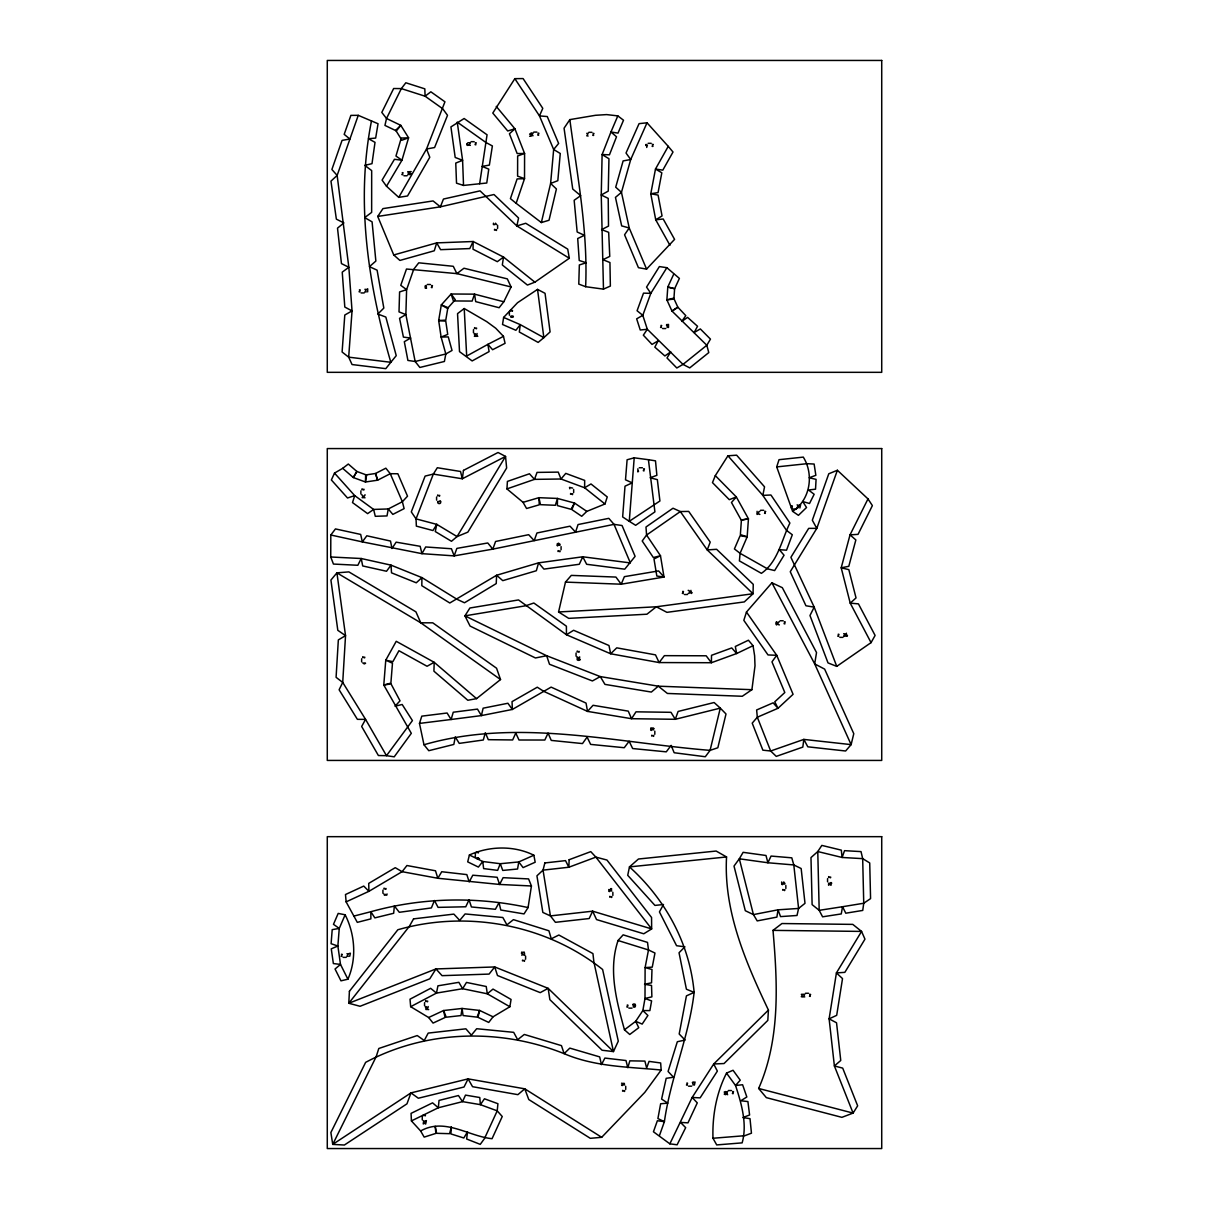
<?xml version="1.0" encoding="UTF-8"?>
<svg xmlns="http://www.w3.org/2000/svg" width="1209" height="1209" viewBox="0 0 1209 1209"><rect width="100%" height="100%" fill="white"/><g stroke="black" fill="none" stroke-linecap="round" stroke-linejoin="round"><path stroke-width="1.5" d="M330.737 556.986L330.813 535.013L335.452 528.922L360.675 534.423L362.337 541.889L421.971 553.662L454.176 555.883L492.834 549.128L614.021 524.358L622.046 525.522L635.118 556.367L624.736 569.182L586.652 564.286L582.768 556.79L538.579 562.85L496.612 575.257L449.793 602.989L421.805 585.685L421.941 577.615L391.021 565.147L361.219 558.513L330.737 556.986L333.442 564.059L357.834 565.283L361.219 558.513L362.7 565.948L386.532 571.252L391.021 565.147L391.52 572.824L416.259 582.798L421.941 577.615L456.942 599.256L464.498 602.777L496.234 583.584L496.612 575.257L502.778 580.652L536.343 570.739L538.579 562.85L543.929 569.107L579.292 564.271L582.768 556.79L630.373 562.926L614.021 524.358L608.807 518.344L578.038 524.555L575.56 532.126L570.028 526.187L536.932 532.988L534.197 540.619L528.665 534.68L495.569 541.481L492.834 549.128L487.771 542.977L456.851 548.387L454.176 555.883L451.441 548.75L425.674 546.967L421.971 553.662L420.158 546.302L396.144 542.161L391.973 548.478L390.507 541.058L366.811 535.783L362.337 541.889L330.813 535.013M712.978 1138.258C712.252 1115.907 716.317 1093.132 726.533 1073.108L733.047 1070.267L740.24 1080.181L735.525 1085.486C741.465 1103.394 747.464 1124.446 742.13 1142.868L716.71 1144.923L712.978 1138.258L744.744 1135.704L751.454 1133.196L750.018 1118.673L742.931 1117.539L749.595 1114.985L747.903 1101.565L740.815 1100.764L746.83 1096.971L742.598 1084.745L735.525 1085.486L726.533 1073.108M585.64 286.699C588.058 230.602 577.131 174.973 569.847 119.615L595.508 115.293L606.616 114.598L617.814 115.883L623.512 120.22L618.011 133.111L610.953 131.993L602.112 154.556L601.251 194.997L603.472 289.132L585.64 286.699L578.779 284.1L579.338 264.952L586.335 262.761L579.232 260.494L577.706 238.521L584.431 235.302L577.161 231.992L574.154 200.286L580.683 195.662L572.734 189.042L564.059 128.199L569.847 119.615M383.963 893.95L384.492 895.325L385.686 894.297M426.414 1120.577L425.885 1121.952L425.039 1120.924M466.916 144.098C470.921 145.669 464.271 146.44 467.943 142.707M522.832 952.964L524.026 951.936L524.555 953.312M768.425 1010.074L767.821 1020.396L724.04 1063.542L713.703 1063.996L692.153 1097.47L669.846 1143.835L653.449 1131.775L657.364 1120.743L664.391 1121.68C670.587 1077.657 689.054 1036.672 694.132 992.393C689.734 943.64 665.554 899.511 629.466 866.898L638.473 859.01L716.136 851.045L726.549 856.954C723.511 911.118 745.696 962.183 768.425 1010.074L713.703 1063.996L717.375 1071.098L700.132 1097.863L692.153 1097.47L697.276 1102.88L687.981 1122.844L680.531 1122.42L685.669 1127.649L677.116 1144.787L669.846 1143.835M506.934 488.904L507.417 481.409L529.466 473.777L534.484 479.368L561.006 479.006L584.627 487.771L604.968 503.987L607.25 496.944L590.989 483.963L584.627 487.771L584.672 480.396L565.767 473.384L561.006 479.006L558.256 472.114L537.038 472.402L534.484 479.368L506.934 488.904L523.044 502.324L526.58 508.505L539.274 504.803L538.912 497.685L557.485 498.44L574.517 503.05L586.818 511.377L604.968 503.987M634.211 457.818L629.269 521.306L635.647 525.311L654.915 511.86L648.417 459.707L634.211 457.818L627.108 459.768L625.506 479.807L632.201 482.875L625.008 486.184L622.65 516.938L629.269 521.306L659.918 500.994L657.348 479.625L650.155 477.782L656.88 475.318L655.49 460.841L648.417 459.707M385.686 894.751L386.729 895.249L387.076 893.95M425.024 1121.378L423.739 1121.922L423.301 1120.577M751.907 689.689L755.005 665.842L754.628 655.762L753.041 645.697L748.416 640.226L735.314 646.483L736.659 653.525L711.376 662.728L659.117 662.562L610.666 653.782L566.447 634.74L518.525 599.936L469.893 608.006L464.936 615.849L470.074 626.066L535.436 657.968L546.649 655.731L600.284 676.587L658.301 686.183L751.907 689.689L742.281 696.263L667.398 693.452L658.301 686.183L651.364 692.062L604.953 684.385L600.284 676.587L592.41 680.954L549.506 664.27L546.649 655.731L464.936 615.849L525.749 605.769L533.834 603.019L566.401 626.202L566.447 634.74L573.61 630.282L608.973 645.515L610.666 653.782L616.741 647.843L655.505 654.87L659.117 662.562L664.376 655.656L706.177 655.792L711.376 662.728L711.527 655.308L731.747 647.933L736.659 653.525L753.041 645.697M479.641 183.753L487.061 134.804L464.135 118.512L450.927 126.915L455.188 157.457L462.594 160.313L463.531 185.43L486.759 183.012L488.768 169.139L482.149 166.404L489.373 165.089L492.38 145.957L485.912 142.481L457.259 122.139L462.594 160.313L455.763 163.079L456.518 183.179L463.531 185.43M503.624 317.423L502.536 324.496L515.88 330.284L520.293 324.647L543.854 337.643L550.095 331.931L545.047 293.319L537.537 289.389L517.528 302.718L503.624 317.423L520.293 324.647L519.311 332.007L538.141 342.419L543.854 337.643L537.537 289.389M528.076 907.566L531.431 885.985L528.575 878.913L503.11 877.674L499.589 884.444L437.824 878.263L402.098 871.689L395.252 867.684L368.715 883.386L368.926 891.32L346.122 901.869L357.305 922.361L370.876 918.87L370.846 911.722C421.971 897.471 476.24 896.368 528.076 907.566L524.026 913.913L500.798 910.014L499.045 902.685L495.388 909.289L471.404 906.962L469.077 899.768L465.752 906.78L438.066 907.37L434.454 900.509L431.386 907.929L399.318 912.296L394.361 905.964L393.666 913.279L374.835 917.873L370.846 911.722L353.874 916.09M509.866 1006.749L511.059 999.45L493 989.083L487.303 993.798L462.624 988.72L436.464 993.088L410.667 1006.689L410.017 999.193L430.646 988.312L436.464 993.088L437.93 985.819L458.861 982.328L462.624 988.72L466.478 982.433L486.23 986.499L487.303 993.798L509.866 1006.749L493.045 1016.814L488.723 1022.436L477.993 1017.343L479.625 1010.437L462.08 1008.457L443.612 1010.528L428.636 1017.51L410.667 1006.689M371.511 120.809C355.522 201.117 368.095 284.508 390.839 362.292L385.792 368.654L352.046 364.544L348.676 357.154L342.102 352.015L344.792 315.02L352.046 310.909L348.842 267.265L337.145 175.411L358.257 115.339L378.039 123.741L375.667 138.068L368.533 138.733L375.017 142.36L371.994 163.668L364.755 165.361L371.677 170.59L371.647 212.391L364.71 217.62L372.085 221.852L375.863 261.068L369.44 266.645L377.102 270.166L383.827 308.099L377.843 314.038L385.837 317.06L396.235 355.658L390.839 362.292L348.676 357.154L352.046 310.909L344.807 307.056L342.238 272.146L348.842 267.265L341.452 263.607L337.507 228.138L343.9 222.924L336.359 219.146L330.964 181.138L337.145 175.411L331.886 169.487L342.071 140.38L349.885 139.035L344.187 134.35L350.882 115.384L358.257 115.339M618.056 940.511C608.127 969.981 616.514 1000.946 624.464 1029.796L629.753 1034.481L638.745 1027.695L635.692 1021.318L642.84 1010.573L645.001 998.483L645.107 967.593L648.492 949.957L647.51 942.4L623.149 934.844L618.056 940.511L648.492 949.957L654.961 953.04L652.255 967.14L645.107 967.593L651.983 969.482L651.545 982.811L644.563 984.247L651.53 985.456L651.878 996.851L645.001 998.483L651.606 1000.916L649.883 1010.588L642.84 1010.573L647.903 1015.484L642.175 1024.083L635.692 1021.318L624.464 1029.796M349.703 956.319L350.398 953.206L349.008 953.553M799.89 507.992L800.585 504.878L799.194 505.226M694.389 1085.138L695.084 1082.01L693.694 1082.357M558.573 611.966L565.48 582.103L571.313 575.393L615.925 577.071L621.23 584.204L664.013 577.041L660.477 555.732L646.573 535.043L645.984 527.003L673.005 508.218L680.335 511.558L688.707 511.407L710.227 542.116L707.235 549.929L753.041 593.74L744.306 601.916L666.93 612.343L656.321 606.782L558.573 611.966L568.714 618.358L646.921 614.217L656.321 606.782L753.041 593.74L753.252 584.34L716.605 549.294L707.235 549.929L680.335 511.558L646.573 535.043L642.206 540.982L653.344 557.53L660.477 555.732L653.993 558.996L656.835 576.043L664.013 577.041L658.588 570.92L624.373 576.663L621.23 584.204L565.48 582.103M541.345 222.562L550.609 183.466L553.662 149.493L539.471 115.898L514.838 78.661L492.788 113.057L507.72 130.98L514.913 128.789L524.585 153.483L524.525 178.675L516.152 203.308L541.345 222.562L549.022 220.25L556.427 188.967L550.609 183.466L557.817 180.685L560.266 153.498L553.662 149.493L558.634 143.433L547.269 116.548L539.471 115.898L542.781 108.342L523.089 78.57L514.838 78.661M469.409 854.99L467.702 861.866L478.386 867.08L482.754 861.503L500.254 863.71L518.767 861.941L533.864 855.231L535.179 862.229L523.089 867.609L518.767 861.941L517.573 869.014L502.763 870.435L500.254 863.71L497.64 870.359L483.63 868.591L482.754 861.503L469.409 854.99C489.449 845.922 514.112 845.393 533.864 855.231M646.709 147.468L647.404 145.035L645.666 145.035M690.959 590.355L690.263 592.773L691.986 592.773M846.436 633.199L845.741 635.632L847.479 635.632M364.906 289.299L366.282 289.48L364.906 291.898L366.282 291.898M470.361 145.352L468.986 145.14L470.377 142.707L468.986 142.707M533.078 135.725L531.688 135.499L533.078 133.126L531.688 133.126M588.133 136.012L586.758 135.831L588.148 133.353L586.758 133.353M346.923 953.735L348.313 953.901L346.923 956.319L348.313 956.319M843.655 633.712L845.046 633.894L843.655 636.312L845.046 636.312M802.685 996.911L801.31 996.745L802.685 994.312L801.31 994.312M804.771 996.911L803.38 996.745L804.771 994.312L803.38 994.312M419.478 723.42L421.79 716.151L447.088 713.008L451.108 719.491L481.378 715.592L512.344 709.456L551.123 687.12L586.048 703.094L587.529 711.391L631.536 718.705L675.287 719.295L720.292 708.126L726.005 713.975L717.829 747.767L710.076 750.366C615.562 742.749 517.497 717.647 423.981 744.744L419.478 723.42L451.108 719.491L453.254 712.222L477.479 709.109L481.378 715.592L483.132 708.187L507.901 703.26L512.344 709.456L512.057 701.628L537.28 687.211L543.884 691.427L587.529 711.391L593.06 705.285L628.272 711.134L631.536 718.705L635.994 711.829L670.995 712.313L675.287 719.295L678.113 711.451L714.111 702.52L720.292 708.126L710.076 750.366L705.3 756.743L674.154 752.739L671.146 745.364L666.265 751.847L632.655 748.537L629.133 741.238L624.252 747.721L590.627 744.396L587.106 737.097L582.496 743.58L551.259 740.407L548.07 733.107L544.821 740.029L518.993 739.999L515.775 733.062L512.661 739.953L488.3 739.681L485.338 732.714L483.298 739.999L459.254 743.384L455.279 736.946L453.828 744.442L428.787 750.698L423.981 744.744M776.707 466.901L779.019 459.692L803.29 457.108C814.141 474.457 810.332 499.785 792.605 511.331L798.439 515.336L806.539 507.508L802.746 501.539L809.516 503.503L814.156 494.285L808.549 490.023L815.531 489.177L816.075 479.368L809.214 477.767L815.848 475.303L814.125 464.044L807.068 463.682L776.707 466.901L792.605 511.331M746.467 612.056L743.822 620.353L768.017 654.946L776.722 655.293L793.074 694.298L777.976 708.293L757.318 717.224L752.21 723.148L762.879 750.169L770.662 751.001L803.834 739.409L851.121 744.623L853.781 733.697L824.644 669.121L814.685 663.907L771.916 582.798L746.467 612.056L776.722 655.293L771.962 661.867L784.807 692.515L774.773 701.809L777.976 708.293L773.156 702.822L756.638 709.97L757.318 717.224L770.662 751.001L776.269 756.381L802.806 747.102L803.834 739.409L807.808 746.814L845.62 751.001L851.121 744.623L814.685 663.907L816.528 652.558L782.329 587.68L771.916 582.798M758.648 1088.463C780.455 1038.788 777.538 983.174 773.004 930.371L781.936 923.54L852.783 924.386L861.564 931.414L864.964 939.151L844.849 972.353L836.416 972.913L829.117 1018.839L834.391 1065.96L853.086 1113.096L841.887 1117.343L766.34 1097.636L758.648 1088.463L853.086 1113.096L857.649 1105.827L842.703 1068.121L834.391 1065.96L840.754 1060.474L836.537 1022.784L829.117 1018.839L836.688 1015.333L842.522 978.595L836.416 972.913L861.564 931.414L773.004 930.371M837.384 470.271L816.8 528.363L790.248 571.721L805.935 605.769L814.186 607.13L836.749 666.371L871.054 642.629L875.104 635.45L858.435 603.865L850.229 603.155L841.207 567.807L850.033 534.862L867.986 498.909L837.384 470.271L828.785 473.762L812.327 520.233L816.8 528.363L808.685 528.363L790.898 557.319L814.186 607.13L809.97 615.517L828.014 662.91L836.749 666.371M659.479 1135.478L664.391 1121.68L657.908 1118.567L660.643 1103.757L667.806 1103.152L661.61 1099.072L666.189 1078.322L673.534 1077.234L668.078 1071.461L677.327 1041.72L685.095 1040.072L679.186 1034.012L686.425 995.868L694.132 992.393L686.41 989.219L679.035 952.752L684.899 946.828L676.572 945.725L659.434 911.888L663.484 904.528L654.93 905.405L627.728 875.316L629.466 866.898L726.549 856.954M715.32 475.621L712.479 482.618L729.284 499.665L736.326 496.944L748.447 518.812L747.162 536.856L740.074 553.314L739.409 560.9L761.398 573.338C777.976 561.913 781.528 540.151 789.9 523.029L770.934 494.995L762.834 495.373L727.924 455.808L715.32 475.621L736.326 496.944L731.475 502.491L741.177 519.991L748.447 518.812L741.404 520.127L740.376 534.574L747.162 536.856L740.089 535.768L734.422 548.931L740.074 553.314L767.549 568.865L774.637 570.572L784.052 555.233L779.321 549.687L786.53 550.186L792.303 534.756L786.53 530.403L762.834 495.373L764.541 486.834L736.613 455.173L727.924 455.808M347.905 979.199C356.806 959.009 355.129 934.391 345.139 914.79L338.188 913.415L333.472 924.326L339.261 928.421L337.87 946.012L340.5 964.419L347.905 979.199L340.968 980.831L335.044 969.014L340.5 964.419L333.367 963.558L331.266 948.838L337.87 946.012L331.1 943.715L332.203 929.645L339.261 928.421L345.139 914.79M617.814 115.883L610.953 131.993L616.514 136.783L609.457 154.812L602.112 154.556L608.958 158.742L608.263 191.098L601.251 194.997L608.218 198.382L608.505 226.083L601.614 229.619L608.671 232.324L609.759 256.399L602.959 259.708L609.941 262.534L610.364 286.065L603.472 289.132M647.027 122.789L630.72 159.512L621.456 192.337L629.224 227.972L646.573 269.108L674.577 239.367L663.197 218.995L655.731 219.826L650.774 193.772L655.49 169.033L668.245 146.349L647.027 122.789L639.062 123.65L626.02 153.029L630.72 159.512L623.119 160.918L615.713 187.183L621.456 192.337L615.457 197.384L621.668 225.887L629.224 227.972L624.569 234.788L638.443 267.688L646.573 269.108M334.515 473.097L331.372 479.973L347.527 497.987L354.705 495.614L373.611 509.427L388.27 508.959L402.37 501.735L407.524 496.174L397.852 473.762L390.265 473.701L377.601 480.2L365.45 481.998L353.33 477.555L342.691 468.336L334.515 473.097L354.705 495.614L352.514 502.581L367.627 513.629L373.611 509.427L375.289 516.303L387.016 515.926L388.27 508.959L392.834 514.399L404.123 508.626L402.37 501.735L390.265 473.701L385.837 468.185L375.697 473.384L377.601 480.2L375.364 473.52L365.647 474.956L365.45 481.998L366.614 475.046L356.927 471.495L353.33 477.555L356.806 471.404L348.298 464.029L342.691 468.336M673.7 274.231L667.791 287.017L666.884 299.877L671.977 311.061L706.812 345.275L708.776 352.59L689.734 367.884L683.009 364.393L647.314 329.271L642.795 315.322L637.083 310.743L643.505 293.152L650.82 293.334L666.869 267.688L679.398 278.418L674.667 288.649L667.791 287.017L674.607 288.785L673.897 299.076L666.884 299.877L673.7 298.124L677.781 307.056L671.977 311.061L678.007 307.343L685.805 315.655L681.725 321.428L687.604 317.378L697.533 326.279L694.147 332.551L700.328 328.939L710.454 339.109L706.812 345.275L683.009 364.393L676.828 367.989L667.005 357.955L670.723 351.849L664.89 355.96L654.84 347.149L658.164 340.832L652.014 344.414L643.339 335.18L647.314 329.271L640.256 330.012L636.659 318.844L642.795 315.322L650.82 293.334L646.558 287.092L659.389 266.584L666.869 267.688M503.79 301.782L511.09 286.956L507.327 278.886L463.969 268.232L456.896 273.627L406.481 269.018L400.768 285.324L406.602 289.661L405.876 314.582L415.155 361.491L419.871 367.46L444.398 361.476L445.819 353.98L441.119 337.069L438.671 320.536L441.315 304.91L451.123 293.999L474.532 294.15L503.79 301.782L499.121 307.721L475.711 301.63L474.532 294.15L472.145 301.071L453.42 300.95L451.123 293.999L455.294 299.726L447.451 308.446L441.315 304.91L447.889 307.63L445.773 320.128L438.671 320.536L445.773 321.186L447.723 334.394L441.119 337.069L448.267 336.903L452.03 350.444L445.819 353.98L415.155 361.491L407.901 360.433L404.32 341.694L410.682 338.052L403.413 337.099L399.559 318.315L405.876 314.582L399.015 311.877L399.59 291.943L406.602 289.661L413.735 269.275L418.752 262.821L453.284 266.297L456.896 273.627L511.09 286.956M398.743 197.369L426.55 148.979L444.942 101.813L430.857 91.808L425.084 96.206L401.343 88.605L393.65 88.514L381.802 112.407L386.517 118.482L400.814 125.358L408.582 137.796L401.947 160.238L386.517 186.246L398.743 197.369L407.539 195.979L429.784 157.276L426.55 148.979L434.59 147.543L447.511 115.323L442.69 108.719L425.084 96.206L424.827 88.846L405.831 82.771L401.343 88.605L386.517 118.482L384.946 125.419L396.371 130.904L400.814 125.358L395.706 130.27L401.932 140.214L408.582 137.796L401.267 138.068L395.963 156.037L401.947 160.238L394.451 159.301L382.089 180.111L386.517 186.246M661.172 1070.025L644.79 1092.392L601.689 1137.306L590.294 1138.319L528.771 1099.54L524.766 1088.825L468.095 1078.881L410.969 1092.891L332.732 1144.394L330.873 1132.546L365.632 1062.363C426.46 1029.856 500.45 1028.088 564.119 1053.659C595.085 1066.927 628.423 1066.837 661.172 1070.025L660.658 1062.968L649.037 1061.381L646.649 1068.046L644.896 1061.094L629.829 1060.837L627.819 1067.728L625.99 1060.535L604.893 1058.071L601.447 1064.645L599.679 1056.893L569.802 1048.112L564.119 1053.659L561.46 1045.634L524.298 1034.451L517.648 1039.68L513.689 1032.335L476.678 1028.723L471.374 1035.161L465.888 1028.814L428.198 1033.091L424.268 1040.511L417.241 1035.554L378.795 1048.49L376.195 1056.666L332.732 1144.394L344.369 1145.029L406.965 1103.832L410.969 1092.891L418.344 1098.225L464.029 1087.012L468.095 1078.881L472.553 1086.695L517.905 1094.659L524.766 1088.825L601.689 1137.306M377.737 216.426L382.951 208.613L433.079 200.936L440.393 206.83L493.982 194.528L518.57 217.998L516.847 225.932L569.333 258.258L534.892 282.165L527.426 285.067L502.324 264.983L503.518 257.064L473.157 241.513L436.706 242.888L393.741 254.963L377.737 216.426L440.393 206.83L443.461 199.047L480.049 190.871L516.847 225.932L525.734 223.272L567.716 249.13L569.333 258.258M366.977 289.48L367.672 288.785L367.672 291.898M666.431 325.07L667.126 324.39L667.126 327.503M667.806 325.07L668.501 324.39L668.501 327.503M638.579 471.208L637.884 471.903L637.884 468.79M757.786 513.765L757.091 514.445L757.091 511.331M632.685 1004.679L633.38 1003.984L633.38 1007.112M692.319 1082.705L693.014 1082.01L693.014 1085.138M586.818 511.377L581.71 516.288L571.872 509.624L574.517 503.05L571.011 509.291L557.379 505.589L557.485 498.44L555.354 505.286L540.483 504.682L538.912 497.685L523.044 502.324M476.542 698.636L500.526 679.549L496.567 668.229L432.762 622.831L420.762 622.801L336.918 572.854L330.918 580.063L337.81 630.312L345.532 635.647L342.721 682.42L339.109 689.765L357.396 719.34L365.571 719.385L386.487 755.685L394.225 756.819L411.317 733.334L383.782 685.035L385.762 660.19L396.235 641.299L434.197 662.305L476.542 698.636L467.807 700.268L433.925 671.191L434.197 662.305L427.049 666.265L398.94 650.714L392.865 661.655L385.762 660.19L392.472 663.227L390.885 683.1L383.782 685.035L391.021 683.901L400.028 700.827L395.041 706.192L402.174 704.484L412.42 720.579L386.487 755.685L378.387 755.519L361.657 726.473L365.571 719.385L342.721 682.42L336.087 677.327L338.339 639.909L345.532 635.647L336.918 572.854L348.857 571.887L415.926 611.845L420.762 622.801L500.526 679.549M464.226 308.522L457.546 313.63L459.511 351.638L472.145 360.932L489.101 351.592L487.892 344.353L503.473 336.359L505.075 343.326L492.607 349.718L487.892 344.353L466.674 356.035L464.226 308.522L486.713 321.624L495.69 328.198L503.473 336.359M411.423 1120.909L438.308 1107.761L462.548 1101.641L480.396 1104.663L497.216 1110.844L502.249 1116.511L492.048 1138.697C468.488 1136.324 444.761 1117.312 420.626 1130.974L411.423 1120.909L411.06 1113.368L432.58 1102.85L438.308 1107.761L439.033 1100.432L458.438 1095.535L462.548 1101.641L465.495 1095.112L479.777 1097.53L480.396 1104.663L484.461 1098.785L497.927 1103.711L497.216 1110.844L484.477 1138.576L480.245 1144.364L466.659 1139.014L467.505 1131.896L463.803 1137.986L450.897 1133.921L451.38 1126.803L449.567 1133.679L436.63 1133.317L435.21 1126.335L435.844 1133.407L424.178 1137.11L420.626 1130.974M688.178 593.468C690.052 593.785 689.931 590.007 688.178 590.355M725.249 1093.299L724.221 1094.145L725.596 1094.689M727.319 1093.299L726.307 1094.145L727.667 1094.689M408.098 173.008L409.11 172.146L407.75 171.618M408.491 173.008L409.08 174.292L407.75 174.731M797.456 506.269L798.484 505.407L797.109 504.878M533.774 132.083L536.887 132.083M588.828 132.325L591.957 132.325M530.993 133.126L529.618 134.169L530.993 134.864L530.993 136.239L529.618 136.239M471.072 141.68L474.185 141.68M648.1 143.312L651.213 143.312M411.211 171.618L409.821 171.618L409.821 173.008L411.211 173.688L409.821 174.731M403.927 175.773L407.055 175.773M427.306 284.493L430.419 284.493M361.083 292.941L364.211 292.941M662.608 328.546L665.736 328.546M639.274 467.747L642.387 467.747M569.847 488.784L569.499 487.393L572.613 488.088M363.637 496.778C359.587 498.425 364.559 497.201 365.027 497.821M437.628 501.493L440.741 501.493L440.046 500.798M797.109 507.992L798.454 507.553L797.804 506.269M793.3 509.034L796.429 509.034M760.552 510.289L763.68 510.289M759.856 511.331C758.239 511.15 757.771 514.49 759.856 514.445M558.664 543.158C554.599 544.957 559.646 543.461 560.039 544.201M560.039 545.229L556.926 545.229L557.621 545.924M684.37 594.511L687.483 594.511M780.062 620.746L783.175 620.746M779.367 621.789C777.78 621.683 777.191 624.977 779.367 624.902M839.847 637.355L842.975 637.355M364.06 663.983C368.186 662.426 363.017 663.424 362.685 662.94M653.767 729.783L650.638 729.783L651.334 730.478M478.099 857.634C474.049 859.342 479.021 857.997 479.489 858.662M828.588 883.19L831.716 883.19L831.021 882.494M784.807 884.036L781.679 884.036L782.374 884.731M610.439 889.023L611.83 889.023M611.83 890.942L608.701 890.942L609.396 891.622M343.114 957.362L346.227 957.362M805.466 993.269L808.579 993.269M628.876 1008.14L632.005 1008.14M427.321 1008.593C423.256 1010.15 428.228 1009.077 428.696 1009.621M622.952 1084.231C627.108 1082.614 621.668 1083.899 621.562 1083.188M624.675 1084.926L621.562 1084.926L622.257 1085.606M688.495 1086.181L691.624 1086.181M728.362 1090.533L731.475 1090.533M725.596 1091.561L724.251 1091.999L724.901 1093.299M727.667 1091.561L726.337 1091.999L726.972 1093.299M531.431 885.985L499.589 884.444L497.141 877.281L472.81 875.21L469.183 881.86L466.825 874.606L441.738 871.734L437.824 878.263L435.497 870.782L406.934 865.523L402.098 871.689L368.926 891.32L363.743 886.076L345.487 894.524L346.122 901.869M608.701 889.552L611.134 890.247L611.134 888.509M477.087 333.488L476.86 334.878L474.487 333.488L474.487 334.878M579.7 656.865L579.459 658.255L577.101 656.865L577.101 658.255M831.188 883.885L831.021 885.275L828.588 883.885L828.588 885.275M521.91 955.367L522.137 954.007L524.555 955.382L524.555 954.007M428.182 1006.508L427.956 1007.898L425.583 1006.508L425.583 1007.898M425.9 1122.662L425.674 1124.038L423.301 1122.662L423.301 1124.038M493.045 1016.814L479.625 1010.437L477.087 1017.132L463.062 1015.545L462.08 1008.457L461.007 1015.56L446.227 1017.207L443.612 1010.528L445.033 1017.51L433.064 1023.086L428.636 1017.51M534.892 282.165L503.518 257.064L497.322 261.673L473.036 249.235L473.157 241.513L469.772 248.57L440.62 249.674L436.706 242.888L434.288 250.777L399.907 260.434L393.741 254.963M516.152 203.308L510.425 198.624L517.12 178.917L524.525 178.675L517.588 176.136L517.648 155.976L524.585 153.483L517.165 153.543L509.427 133.776L514.913 128.789L496.249 106.392M668.245 146.349L673.005 152.017L662.804 170.152L655.49 169.033L661.822 172.796L658.059 192.594L650.774 193.772L658.074 195.087L662.048 215.927L655.731 219.826L669.952 245.291M867.986 498.909L872.384 505.604L858.042 534.363L850.033 534.862L855.851 539.955L848.794 566.311L841.207 567.807L848.824 569.635L856.032 597.911L850.229 603.155L871.054 642.629M522.832 952.616L521.835 951.997L521.442 953.312M846.95 634.937L846.95 636.312M827.545 878.686L827.545 881.799M785.85 885.426L785.85 888.539M784.807 883.341L783.764 881.95L783.069 883.341L781.679 883.341L781.679 881.95M691.472 592.078L691.472 593.468M654.81 731.173L654.81 734.286M646.18 144.339L646.18 145.73M625.718 1086.302L625.718 1089.43M612.857 892.318L612.857 895.446M576.058 653.056L576.058 656.185M573.655 489.479L573.655 492.592M561.082 546.619L561.082 549.747M525.598 956.077L525.598 959.205M509.367 312.118L509.367 315.232M497.609 225.282L497.609 228.395M496.567 224.587L495.524 223.197L494.829 224.587L493.438 224.587L493.438 223.197M475.333 853.811L475.333 856.939M473.46 329.679L473.46 332.792M440.741 502.188C440.892 504.153 437.628 504.062 437.628 502.188M436.585 496.99L436.585 500.118M424.54 1002.699L424.54 1005.812M422.258 1116.768L422.258 1119.882M382.921 890.141L382.921 893.27M365.027 494.708C365.148 496.597 361.975 496.612 361.914 494.708M361.642 658.784L361.642 661.897M360.871 490.884L360.871 494.013M510.576 310.033A2.66 2.66 0 0 0 510.394 310.985L512.495 310.486A1.813 1.813 0 0 1 512.314 311.257M510.576 316.335A2.645 2.645 0 0 1 513.357 316.335M513.357 316.924A2.645 2.645 0 0 1 510.576 316.924M644.473 468.956A2.66 2.66 0 0 0 643.52 468.775L644.065 470.875A1.813 1.813 0 0 1 643.264 470.694M594.027 133.534A2.66 2.66 0 0 0 593.09 133.353L593.619 135.438A1.813 1.813 0 0 1 592.818 135.272M384.13 888.071A2.66 2.66 0 0 0 383.948 889.008L386.049 888.509A1.813 1.813 0 0 1 385.867 889.28M653.298 144.521A2.66 2.66 0 0 0 652.346 144.339L652.951 146.425A1.813 1.813 0 0 1 652.074 146.259M496.385 230.481A2.66 2.66 0 0 0 496.567 229.529L494.496 230.163A1.813 1.813 0 0 1 494.662 229.257M476.542 851.74A2.66 2.66 0 0 0 476.361 852.677L478.462 852.179A1.813 1.813 0 0 1 478.28 852.949M572.446 494.677A2.66 2.66 0 0 0 572.628 493.725L570.527 494.269A1.813 1.813 0 0 1 570.708 493.453M432.505 285.702A2.66 2.66 0 0 0 431.553 285.52L432.127 287.621A1.813 1.813 0 0 1 431.281 287.44M362.851 656.699A2.66 2.66 0 0 0 362.67 657.651L364.77 657.137A1.813 1.813 0 0 1 364.589 657.908M626.806 1006.931A2.66 2.66 0 0 0 627.743 1007.112L627.244 1005.027A1.813 1.813 0 0 1 628.015 1005.208M634.483 1006.946A2.645 2.645 0 0 1 634.483 1004.15M635.057 1004.15A2.645 2.645 0 0 1 635.057 1006.946M660.537 327.337A2.66 2.66 0 0 0 661.474 327.503L660.975 325.417A1.813 1.813 0 0 1 661.746 325.599M828.769 876.601A2.66 2.66 0 0 0 828.588 877.553L830.674 877.054A1.813 1.813 0 0 1 830.492 877.825M437.794 494.919A2.66 2.66 0 0 0 437.613 495.856L439.713 495.358A1.813 1.813 0 0 1 439.532 496.128M611.648 897.516A2.66 2.66 0 0 0 611.83 896.579L609.759 897.199A1.813 1.813 0 0 1 609.91 896.307M784.626 890.625A2.66 2.66 0 0 0 784.807 889.673L782.722 890.217A1.813 1.813 0 0 1 782.903 889.401M624.509 1091.5A2.66 2.66 0 0 0 624.69 1090.563L622.605 1091.198A1.813 1.813 0 0 1 622.771 1090.291M686.425 1084.957A2.66 2.66 0 0 0 687.362 1085.138L686.863 1083.052A1.813 1.813 0 0 1 687.634 1083.234M653.585 736.372A2.66 2.66 0 0 0 653.767 735.42L651.696 736.054A1.813 1.813 0 0 1 651.863 735.163M559.873 551.818A2.66 2.66 0 0 0 560.054 550.881L557.984 551.5A1.813 1.813 0 0 1 558.135 550.609M577.267 650.986A2.66 2.66 0 0 0 577.086 651.923L579.187 651.424A1.813 1.813 0 0 1 579.005 652.195M577.252 659.343A2.645 2.645 0 0 1 580.048 659.343M580.048 659.933A2.645 2.645 0 0 1 577.252 659.933M359.013 291.732A2.66 2.66 0 0 0 359.95 291.913L359.451 289.812A1.813 1.813 0 0 1 360.222 289.994M810.665 994.493A2.66 2.66 0 0 0 809.713 994.312L810.287 996.397A1.813 1.813 0 0 1 809.456 996.216M524.389 961.276A2.66 2.66 0 0 0 524.57 960.339L522.469 960.868A1.813 1.813 0 0 1 522.651 960.067M837.777 636.146A2.66 2.66 0 0 0 838.714 636.327L838.215 634.226A1.813 1.813 0 0 1 838.986 634.408M538.972 133.292A2.66 2.66 0 0 0 538.02 133.126L538.655 135.196A1.813 1.813 0 0 1 537.763 135.03M425.749 1000.614A2.66 2.66 0 0 0 425.568 1001.566L427.669 1001.052A1.813 1.813 0 0 1 427.487 1001.823M341.029 956.153A2.66 2.66 0 0 0 341.981 956.334L341.482 954.233A1.813 1.813 0 0 1 342.253 954.415M474.669 327.609A2.66 2.66 0 0 0 474.487 328.546L476.588 328.047A1.813 1.813 0 0 1 476.406 328.818M476.27 142.889A2.66 2.66 0 0 0 475.318 142.707L475.862 144.793A1.813 1.813 0 0 1 475.046 144.612M785.261 621.955A2.66 2.66 0 0 0 784.309 621.789L784.913 623.859A1.813 1.813 0 0 1 784.036 623.693M776.888 621.955A2.645 2.645 0 0 1 776.888 624.751M776.299 624.751A2.645 2.645 0 0 1 776.299 621.955M765.75 511.513A2.66 2.66 0 0 0 764.813 511.331L765.342 513.417A1.813 1.813 0 0 1 764.541 513.236M423.482 1114.683A2.66 2.66 0 0 0 423.301 1115.635L425.387 1115.121A1.813 1.813 0 0 1 425.205 1115.907M733.561 1091.742A2.66 2.66 0 0 0 732.609 1091.561L733.213 1093.646A1.813 1.813 0 0 1 732.352 1093.48M682.284 593.302A2.66 2.66 0 0 0 683.236 593.483L682.722 591.382A1.813 1.813 0 0 1 683.508 591.564M401.856 174.564A2.66 2.66 0 0 0 402.793 174.746L402.295 172.645A1.813 1.813 0 0 1 403.065 172.827M362.08 488.814A2.66 2.66 0 0 0 361.899 489.751L364 489.252A1.813 1.813 0 0 1 363.818 490.023M791.23 507.825A2.66 2.66 0 0 0 792.167 508.007L791.668 505.906A1.813 1.813 0 0 1 792.439 506.087M569.137 859.72L568.865 867.231L543.037 870.132L536.932 875.815L542.841 912.432L550.427 915.908L555.415 922.316L589.191 918.538L592.637 911.178L651.651 928.92L651.56 917.48L606.948 860.037L595.886 857.121L590.763 851.635L569.137 859.72M425.22 286.17C426.505 289.359 427.034 283.526 425.22 286.125M477.615 336.268L474.487 336.283L477.615 336.268M650.654 728.347L653.767 728.423L650.654 728.347M349.416 991.274L348.797 1003.258L360.055 1006.281L429.769 978.822L435.95 968.938L494.723 966.958L548.145 988.342L613.462 1051.588L618.283 1041.145L602.611 969.482C545.939 924.477 467.294 909.848 397.852 929.751L349.416 991.274M425.22 287.878L426.596 288.029L425.236 287.833M463.455 470.392L462.322 478.779L433.321 474.094L425.115 476.089L411.302 511.906L416.047 518.888L416.349 526.127L432.958 530.539L436.812 524.389L457.062 536.569L467.853 532.141L506.631 468.019L505.543 456.428L498.048 452.498L463.455 470.392M863.74 903.244L862.742 910.422L845.786 913.203L842.537 906.72L819.188 910.332L812.116 904.619L810.982 857.589L817.768 851.544L821.833 845.408L841.313 850.139L842.099 857.468L862.682 858.647L869.724 862.939L870.571 898.619L863.74 903.244L842.537 906.72L841.268 913.928L822.588 916.815L819.188 910.332L817.768 851.544L842.099 857.468L844.547 850.668L861.02 851.604L862.682 858.647L863.74 903.244M778.022 909.818L776.888 917.102L757.212 920.91L753.434 914.593L739.319 858.798L743.127 852.33L765.992 855.488L767.896 862.758L793.799 864.949L801.159 868.53L804.998 903.335L798.59 908.443L778.022 909.818L753.434 914.593L745.303 910.709L734.014 866.082L739.319 858.798L767.896 862.758L771.07 856.063L791.789 857.831L793.799 864.949L798.59 908.443L797.003 915.485L780.546 916.603L778.022 909.818M436.812 524.389L435.27 531.552L451.471 541.284L457.062 536.569L505.543 456.428L462.322 478.779L460.523 471.48L437.326 467.732L433.321 474.094L416.047 518.888L436.812 524.389M544.851 862.954L543.037 870.132L550.427 915.908L592.637 911.178L596.551 919.581L643.762 933.786L651.651 928.92L595.886 857.121L568.865 867.231L565.51 860.627L544.851 862.954M413.569 918.87L409.352 926.336L348.797 1003.258L435.95 968.938L442.056 975.663L489.086 974.091L494.723 966.958L497.488 975.527L540.227 992.634L548.145 988.342L549.868 999.647L602.112 1050.243L613.462 1051.588L593.891 962.016L592.939 953.599L558.86 935.025L551.274 938.789L548.916 930.779L513.432 919.641L506.919 924.855L502.853 917.51L465.087 913.944L459.722 920.397L453.874 914.11L413.569 918.87M881.724 60.45L327.276 60.45L327.276 372.327L881.724 372.327L881.724 60.45M881.724 448.569L327.276 448.569L327.276 760.431L881.724 760.431L881.724 448.569M881.724 836.673L327.276 836.673L327.276 1148.55L881.724 1148.55L881.724 836.673"/></g></svg>
